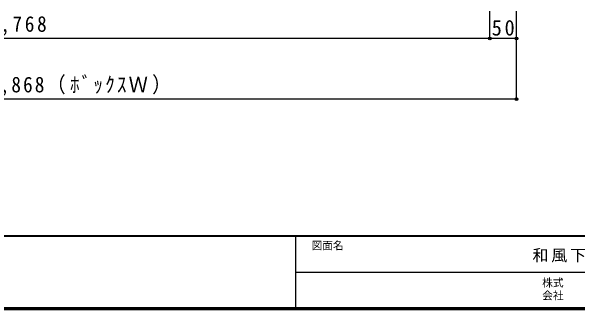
# Model space of a CAD drawing. Units: millimetres at full size, sheet at 1:10; details may follow other scales. Extents: x -1947 to 1953, y -1436 to 1392.
# Drawn here: x -529 to 531, y -1402 to -843 of the extents above; entities that cross this region are included whole.
import ezdxf
from ezdxf.enums import TextEntityAlignment as Align

# ---------------------------------------------------------------- set-up
doc = ezdxf.new("R2010")
doc.units = ezdxf.units.MM
doc.header["$LTSCALE"] = 10
doc.header["$PDMODE"] = 32
doc.header["$PDSIZE"] = 5
for name, color, linetype in [('4-4', 3, 'Continuous'), ('F-1', 6, 'Continuous'), ('F-A', 7, 'Continuous')]:
    doc.layers.add(name, color=color, linetype=linetype)
doc.styles.add('ＭＳ ゴシック', font='')
doc.styles.get('ＭＳ ゴシック').set_extended_font_data('MS Gothic')

msp = doc.modelspace()

# ---------------------------------------------------------------- linework, layer by layer
at = {"layer": '4-4', "color": 7}
for p, q in [((366.67, -894.19), (366.67, -843.35)), ((416.67, -1007.6), (416.67, -843.35))]:
    msp.add_line(p, q, dxfattribs=at)
at = {"layer": '4-4', "color": 4}
for p, q in [((366.67, -894.19), (-1401.33, -894.19)), ((416.67, -894.19), (366.67, -894.19)), ((416.67, -1007.6), (-1451.33, -1007.6))]:
    msp.add_line(p, q, dxfattribs=at)
for p in [(366.67, -894.19), (416.67, -894.19), (416.67, -1007.6)]:
    msp.add_point(p, dxfattribs=at)
at = {"layer": 'F-1'}
for p, q in [((1953.31, -1263.33), (-1946.69, -1263.33)), ((1953.31, -1265), (-1946.69, -1265)), ((3.31, -1265), (3.31, -1398.33)), ((3.31, -1331.67), (1949.97, -1331.67)), ((1953.31, -1398.33), (-1946.69, -1398.33)), ((1953.31, -1400), (-1946.69, -1400)), ((1953.31, -1401.67), (-1946.69, -1401.67))]:
    msp.add_line(p, q, dxfattribs=at)

# ---------------------------------------------------------------- texts
at = {"layer": '4-4', "color": 7, "char_height": 29.33, "attachment_point": 7, "style": 'ＭＳ ゴシック'}
for s, insert in [('\\T1.28;\\W0.9;1,768', (-572.33, -889.19)), ('\\T1.27;\\W0.95;50', (370.42, -889.19)), ('\\T1.22;\\W0.9;1,868（ﾎﾞｯｸｽＷ）', (-572.33, -1002.6))]:
    msp.add_mtext(s, dxfattribs=dict(at, insert=insert))
at = {"layer": 'F-A', "style": 'ＭＳ ゴシック'}
for s, p in [('図面名', (33.31, -1293.33)), ('株式', (464.97, -1363)), ('会社', (464.97, -1387))]:
    msp.add_text(s, height=14.66, dxfattribs=at).set_placement(p, align=Align.BOTTOM_LEFT)
at = {"layer": 'F-A', "insert": (446.78, -1313.33), "char_height": 21.99, "attachment_point": 7, "style": 'ＭＳ ゴシック'}
msp.add_mtext('\\T1.17;和風下駄箱', dxfattribs=at)

doc.saveas('drawing.dxf')
